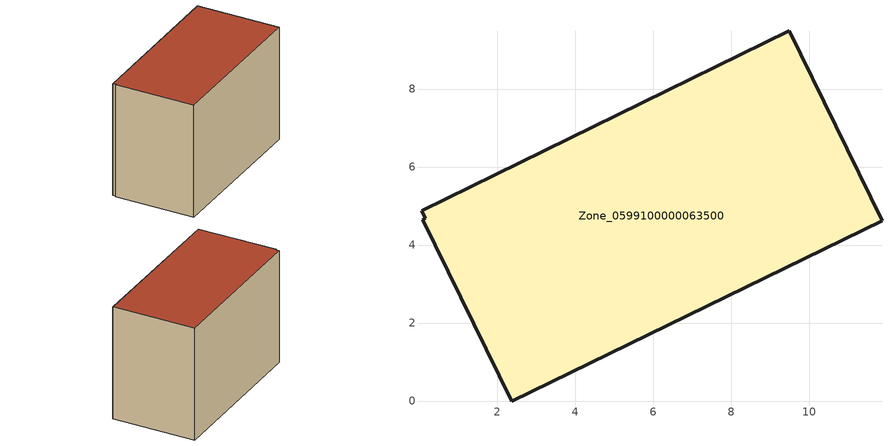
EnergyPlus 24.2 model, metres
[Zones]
Zone_0599100000063500
 floor ground (C_G): 0.06,4.88 9.49,9.49 11.87,4.62 2.37,0 0.1,4.65 0.16,4.68 z0
 wall outside (C_F): 11.87,4.62 9.49,9.49 0.06,4.88 0.16,4.68 0.1,4.65 2.37,0 11.87,4.62 z0:7.49
 roof outside (C_R): 9.49,9.49 0.06,4.88 0.16,4.68 0.1,4.65 2.37,0 11.87,4.62 z7.49
[BUILDING]
Pand.0599100000063500: North Axis=0; Terrain=City; Loads Convergence Tolerance Value=0.04; Temperature Convergence Tolerance Value=0.4; Solar Distribution=FullExterior; Maximum Number of Warmup Days=25; Minimum Number of Warmup Days=1
[Site:Location]
Rotterdam.The.Hague.AP_ZH_NLD Design_Conditions: Latitude=51.96; Longitude=4.45; Time Zone=1; Elevation=-4.5
[SITE:GROUNDTEMPERATURE:BUILDINGSURFACE]
18, 18, 18, 18, 18, 18, 18, 18, 18, 18, 18, 18
[MATERIAL] Thermal Absorptance=0.9; Solar Absorptance=0.7; Visible Absorptance=0.7
Name | Roughness | Thickness | Conductivity | Density | Specific Heat
G.TI.1975-1991 | MediumSmooth | 0.15 | 0.288461 | 540 | 1210
F.TI.1975-1991 | Rough | 0.3 | 0.230769 | 1920 | 840
R.TI.1975-1991 | MediumRough | 0.2 | 0.153846 | 1500 | 1000
[CONSTRUCTION]
C_G: G.TI.1975-1991
C_F: F.TI.1975-1991
C_R: R.TI.1975-1991
[ZONE]
Zone_0599100000063500: Type=1; Multiplier=1; Ceiling Height=Autocalculate; Volume=Autocalculate; Floor Area=autocalculate; Part of Total Floor Area=Yes
[ZONEINFILTRATION:DESIGNFLOWRATE]
Infil_Zone_0599100000063500: Zone or ZoneList or Space or SpaceList=Zone_0599100000063500; Schedule=AlwaysOn; Design Flow Rate Calculation Method=Flow/Area; Flow Rate per Floor Area=0.003; Constant Term Coefficient=1; Temperature Term Coefficient=0; Velocity Term Coefficient=0; Velocity Squared Term Coefficient=0
[HVACTEMPLATE:ZONE:IDEALLOADSAIRSYSTEM]
Zone_0599100000063500: Maximum Heating Supply Air Temperature=50; Minimum Cooling Supply Air Temperature=13; Maximum Heating Supply Air Humidity Ratio=0.0156; Minimum Cooling Supply Air Humidity Ratio=0.0077; Heating Limit=NoLimit; Cooling Limit=NoLimit; Dehumidification Control Type=ConstantSensibleHeatRatio; Cooling Sensible Heat Ratio=0.7; Dehumidification Setpoint=60; Humidification Control Type=None; Humidification Setpoint=30; Outdoor Air Method=None; Outdoor Air Flow Rate per Person=0.00944; Outdoor Air Flow Rate per Zone Floor Area=0; Outdoor Air Flow Rate per Zone=0; Demand Controlled Ventilation Type=None; Outdoor Air Economizer Type=NoEconomizer; Heat Recovery Type=None; Sensible Heat Recovery Effectiveness=0.7; Latent Heat Recovery Effectiveness=0.65
[ZONECONTROL:THERMOSTAT]
ThermostatControl_Zone_0599100000063500: Zone or ZoneList=Zone_0599100000063500; Control Type Schedule=DualSetpointControlType; Control 1=Thermostat_Zone_0599100000063500; Temperature Difference Between Cutout And Setpoint=0
[THERMOSTATSETPOINT:DUALSETPOINT]
Thermostat_Zone_0599100000063500: Heating Setpoint Temperature Schedule=HeatingSetpoint_Zone_0599100000063500; Cooling Setpoint Temperature Schedule=CoolingSetpoint_Zone_0599100000063500
[SCHEDULE:COMPACT]
HeatingSetpoint_Zone_0599100000063500: Through: 12/31, For: AllDays, Until: 24:00, 21
CoolingSetpoint_Zone_0599100000063500: Through: 12/31, For: AllDays, Until: 24:00, 24
DualSetpointControlType: Through: 12/31, For: AllDays, Until: 24:00, 4
AlwaysOn: Through: 12/31, For: AllDays, Until: 24:00, 1
